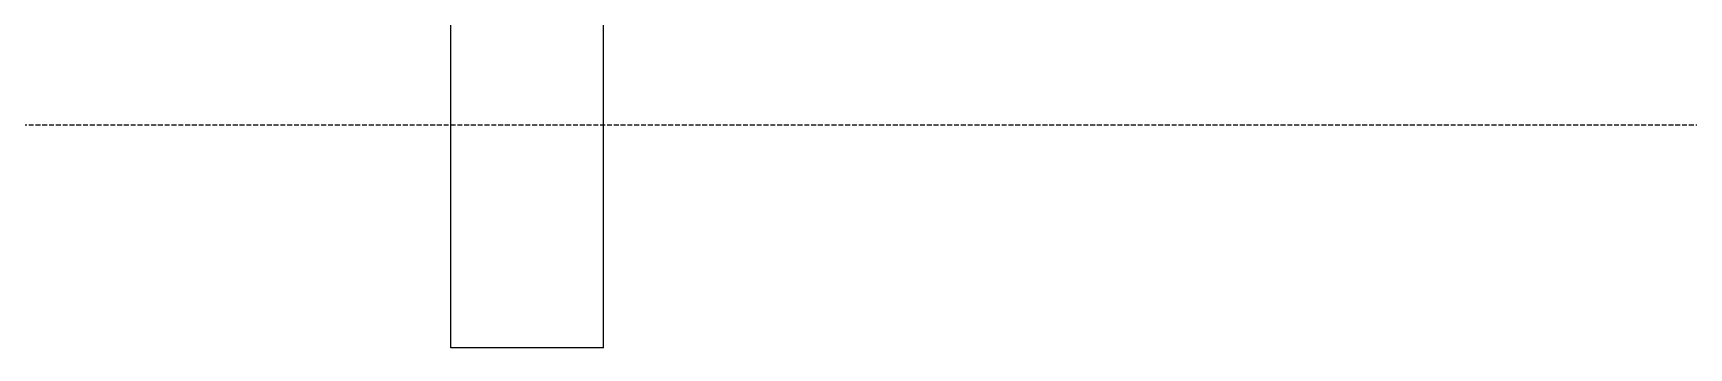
# Model space of a CAD drawing. Extents: x -1899985 to 1774885, y 556286 to 2175695.
# Drawn here: x -642766 to -641914, y 577243 to 577405 of the extents above; entities that cross this region are included whole.
import ezdxf

# ---------------------------------------------------------------- set-up
doc = ezdxf.new("R2010")
doc.units = 0
doc.header["$LTSCALE"] = 10
doc.header["$MEASUREMENT"] = 0
doc.linetypes.add('20剖面图$0$DASH', pattern=[0.35, 0.25, -0.1])
for name, color, linetype in [('20剖面图$0$A-LIN-V', 9, 'Continuous'), ('20剖面图$0$S-SB', 21, 'Continuous'), ('20剖面图$0$取电臂', 7, 'Continuous'), ('A-LIN-V', 9, 'Continuous')]:
    doc.layers.add(name, color=color, linetype=linetype)
doc.layers.add('20剖面图$0$A-加建区域', color=47, linetype='Continuous', plot=False)

# ---------------------------------------------------------------- blocks, each defined once
blk = doc.blocks.new('20剖面图$0$w432424324')
at = {"layer": '20剖面图$0$A-加建区域', "linetype": '20剖面图$0$DASH'}
blk.add_lwpolyline([(-750464.66, 577357.45), (-768794.66, 577357.45)], dxfattribs=at)
blk = doc.blocks.new('20剖面图$0$吊车5')
at = {"layer": '20剖面图$0$取电臂', "color": 3, "linetype": 'Continuous'}
for p, q in [((1559786.55, -80015.48), (1559786.55, -79836.34)), ((1559786.55, -80015.48), (1559786.55, -79836.34)), ((1559865.12, -80015.48), (1559865.12, -79836.34)), ((1559865.12, -80015.48), (1559865.12, -79836.34)), ((1559786.55, -80015.48), (1559792.83, -80015.48)), ((1559786.55, -80015.48), (1559792.83, -80015.48)), ((1559792.83, -80015.48), (1559858.83, -80015.48)), ((1559792.83, -80015.48), (1559858.83, -80015.48)), ((1559858.83, -80015.48), (1559865.12, -80015.48)), ((1559858.83, -80015.48), (1559865.12, -80015.48))]:
    blk.add_line(p, q, dxfattribs=at)
blk = doc.blocks.new('20剖面图$0$w42432')
at = {"layer": '20剖面图$0$S-SB', "xscale": -1}
blk.add_blockref('20剖面图$0$吊车5', (899364.29, 657258.07), dxfattribs=at)
blk = doc.blocks.new('20剖面图')
at = {"layer": '20剖面图$0$A-LIN-V'}
for name, p in [('20剖面图$0$w432424324', (113484.66, 0)), ('20剖面图$0$w42432', (17950, 0))]:
    blk.add_blockref(name, p, dxfattribs=at)

msp = doc.modelspace()

# ---------------------------------------------------------------- block references
at = {"layer": 'A-LIN-V'}
msp.add_blockref('20剖面图', (0, 0), dxfattribs=at)

doc.saveas('drawing.dxf')
